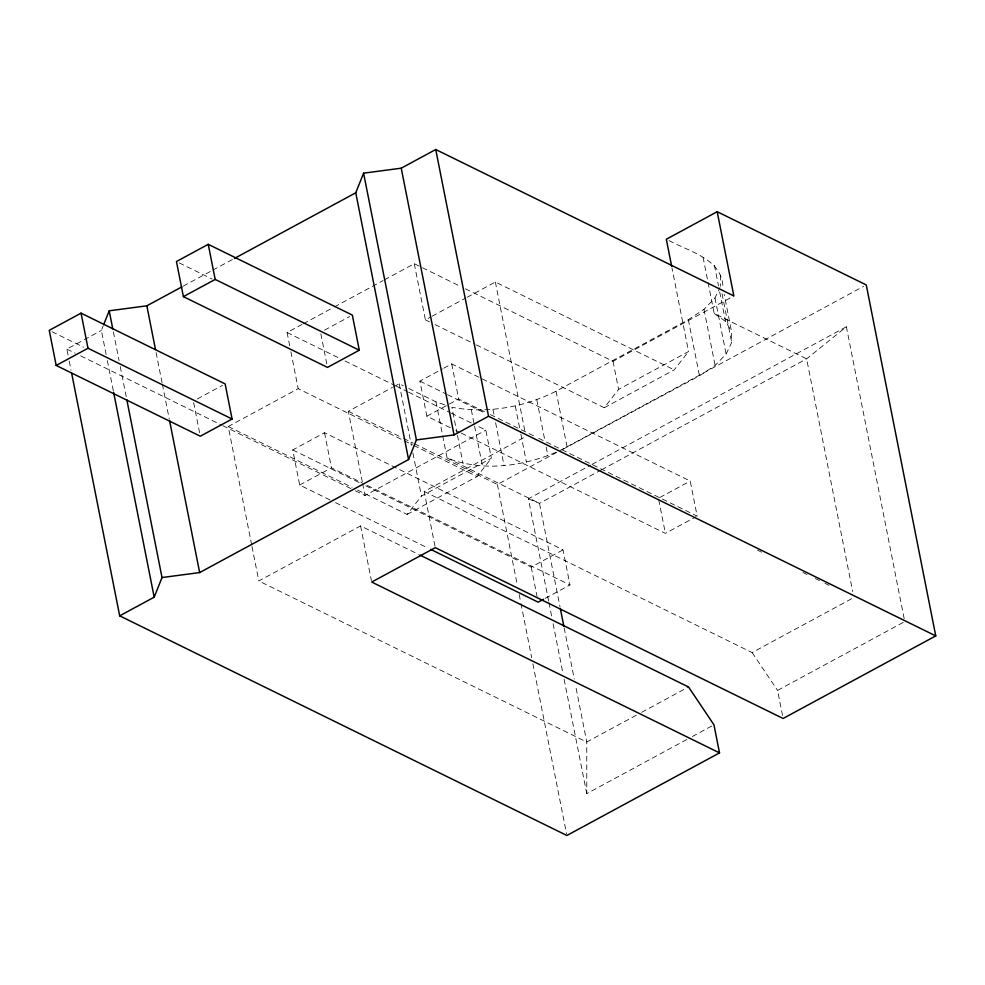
<?xml version="1.0" encoding="UTF-8"?>
<svg xmlns="http://www.w3.org/2000/svg" width="985" height="985" viewBox="0 0 985 985"><rect width="100%" height="100%" fill="white"/><g stroke="black" fill="none" stroke-linecap="round" stroke-linejoin="round"><path stroke-width="0.74" stroke-dasharray="4.92 3.69" d="M686.89 739.464L586.764 793.639L586.764 742.025L575.474 684.994M106.146 354.538L101.369 330.431L103.043 326.22M457.163 433.868L451.893 407.273C487.144 413.934 524.18 407.248 556.057 391.217L688.343 319.645L703.992 309.327L714.987 297.95L719.961 287.571M563.051 449.209L699.461 375.802L715.11 365.484L726.105 354.095L731.695 342.435L731.498 331.28L724.184 294.343M357.592 490.062L407.125 514.392L421.445 496.071L491.392 458.222L485.839 430.149L476.174 425.397M407.125 514.392L477.085 476.543L491.392 458.222M476.309 344.873L604.273 407.728L618.592 389.407L688.552 351.559L671.967 267.822M604.273 407.728L674.232 369.88L688.552 351.559M904.156 618.58L846.374 326.774L806.616 358.848L602.918 469.069M68.064 355.117L66.869 349.096L101.369 330.431M183.235 286.13L211.541 270.826M212.883 270.087L233.1 259.153M289.713 345.821L287.078 332.524L301.964 324.471M303.318 323.745L333.09 307.64M334.444 306.901L383.153 280.553M384.507 279.814L414.279 263.709L421.174 267.095M197.32 398.974L222.499 385.357M324.521 330.16L349.687 316.53M251.692 544.976L228.237 426.53L298.196 388.681L402.779 440.049M414.279 263.709L425.397 319.866L430.777 316.961M432.119 316.222L465.757 298.036M467.099 297.298L495.356 282.018L674.232 369.88M362.32 481.985L348.321 411.287L392.51 387.376M393.84 386.662L399.196 383.756L403.284 385.763M330 499.924L299.674 485.026L292.73 449.936L324.521 432.723L563.026 549.864L569.983 584.967L544.803 598.585M450.305 427.724L426.874 416.212L419.918 381.109L442.45 368.932M443.767 368.205L451.721 363.908L690.226 481.049L697.171 516.152L537.256 437.599M299.674 485.026L331.477 467.826L361.803 482.724M426.874 416.212L448.064 404.737M449.394 404.022L458.665 399.011L484.866 411.878M355.339 490.776L365.004 495.517L485.839 430.149M465.351 288.79L613.027 361.323L733.862 295.956M251.988 546.478L258.821 580.965L360.572 525.904L418.453 554.333M435.001 546.183L424.178 491.503L524.586 437.168M414.574 443.829L497.388 484.497L558.187 451.598M559.542 450.871L863.549 286.389M548.645 601.096L528.391 498.816L590.631 465.142M591.985 464.403L846.374 326.774M601.564 469.796L539.509 503.372L528.391 498.816M365.792 485.814L531.235 567.077L563.026 549.864M659.753 497.536L690.226 481.049M461.337 433.141L665.38 533.353L695.853 516.866M636.31 715.233L586.764 742.025L258.821 580.965M641.666 712.327L688.527 686.976M424.178 491.503L752.121 652.575L853.872 597.513M692.307 736.534L713.953 724.812M782.533 715.529L777.559 690.411L904.747 621.597M442.696 435.813L447.091 457.976C482.478 472.123 523.318 466.471 557.547 451.647M408.738 388.447L435.973 401.818L449 406.276M669.037 240.586C689.672 251.852 722.99 259.055 723.015 288.42M708.055 282.424L714.199 313.464L806.616 358.848L852.69 591.517M422.553 267.772L459.823 286.081M425.397 319.866L429.522 321.898M435.025 324.594L474.93 344.196M490.382 414.587L535.877 436.921M179.196 262.884L212.132 279.063M419.918 381.109L446.119 393.975M447.498 394.653L486.097 413.614M757.428 550.147L761.553 552.179M802.898 572.482L807.023 574.501M815.297 578.564L819.434 580.596M824.938 583.305L829.074 585.336M287.078 332.524L339.529 358.281M345.046 361.002L394.739 385.406M396.118 386.083L407.162 391.501M408.541 392.178L449.948 412.518M451.327 413.195L474.795 424.72M455.821 430.433L459.958 432.464M447.091 457.976L539.509 503.372L560.022 606.932M348.321 411.287L402.151 437.722M403.53 438.399L413.195 443.151M404.158 440.726L412.407 444.777M413.786 445.454L477.085 476.543M367.319 485.433L569.983 584.967M51.996 331.699L83.565 347.2M292.73 449.936L360.276 483.106M228.237 426.53L352.088 487.353M66.869 349.096L75.143 353.159M80.671 355.868L221.453 425.015M222.832 425.692L353.96 490.099M335.516 502.633L427.884 548.005M714.199 313.464L725.539 321.393L731.498 331.28M752.121 652.575L777.559 690.411M722.042 293.665L731.695 342.435M714.42 265.248L718.508 285.933M719.678 291.843L725.539 321.393M714.987 297.95L726.105 354.095M703.081 257.307L707.759 280.947M703.992 309.327L715.11 365.484M688.343 319.645L699.461 375.802M658.719 499.715L665.38 533.353M613.027 361.323L618.592 389.407M556.057 391.217L567.175 447.375M536.813 399.775L545 441.157M546.17 447.067L547.931 455.932M564.183 627.95L574.28 678.985M495.356 282.018L525.042 431.947M515.29 405.98L520.56 432.587M520.856 434.065L526.409 462.137M548.94 602.598L551.92 617.644M553.102 623.665L562.94 673.297M564.122 679.318L586.764 793.639M531.235 567.077L537.022 596.319M492.956 409.428L494.421 416.815M495.59 422.725L504.074 465.585M497.388 484.497L517.371 585.422M519.157 594.46L520.659 601.995M520.954 603.497L531.691 657.721M532.885 663.755L566.584 833.963M471.335 409.871L474.265 424.646M474.561 426.123L482.453 466.028M451.721 363.908L458.665 399.011M457.459 435.345L463.024 463.43M435.973 401.818L442.413 434.336M399.196 383.756L411.41 445.429M412.9 452.952L421.445 496.071M362.615 483.487L365.004 495.517M360.572 525.904L371.407 580.584M320.827 333.767L326.909 364.475M324.521 432.723L331.477 467.826M290.883 351.743L298.196 388.681M193.639 402.582L199.721 433.289M156.098 352.544L162.057 382.685M162.365 384.187L169.223 418.847M113.373 331.896L119.05 360.535M120.244 366.568L126.511 398.211M107.34 360.572L113.607 392.215M69.258 361.15L71.043 370.188M720.38 275.123L720.577 286.278"/><path stroke-width="1.48" d="M103.61 324.816L109.2 310.804L146.839 305.818L181.893 286.869M71.646 373.204L119.69 615.834L154.189 597.169L162.02 577.542L126.806 399.713M162.02 577.542L199.659 572.568L408.578 459.539L355.757 192.789L363.588 173.175L401.24 168.189L435.739 149.523L733.862 295.956L717.191 211.713L666.316 239.244L671.671 266.319M408.578 459.539L416.409 439.913L363.588 173.175M81.053 313.144L49.25 330.344L56.194 365.447L200.3 436.22L232.091 419.019L225.146 383.916L81.053 313.144L87.997 348.247L232.091 419.019M208.241 244.329L176.45 261.53L183.395 296.633L327.488 367.405L359.291 350.204L352.347 315.101L208.241 244.329L215.198 279.42L359.291 350.204M234.455 258.427L355.757 192.789M56.194 365.447L87.997 348.247M183.395 296.633L215.198 279.42M416.409 439.913L454.048 434.927L488.548 416.261L935.75 635.904L783.112 718.484L435.296 547.66L371.702 582.061L719.518 752.897L566.88 835.477L119.69 615.834M543.486 599.299L538.179 602.167L430.642 549.359M717.191 211.713L866.258 284.936L935.75 635.904M419.832 555.011L688.527 686.976L713.953 724.812L719.518 752.897M560.317 608.434L563.876 626.448M435.739 149.523L488.548 416.261M401.24 168.189L454.048 434.927M146.839 305.818L155.495 349.527M169.518 420.361L199.659 572.568M109.2 310.804L112.782 328.892M113.607 392.215L154.189 597.169"/></g></svg>
